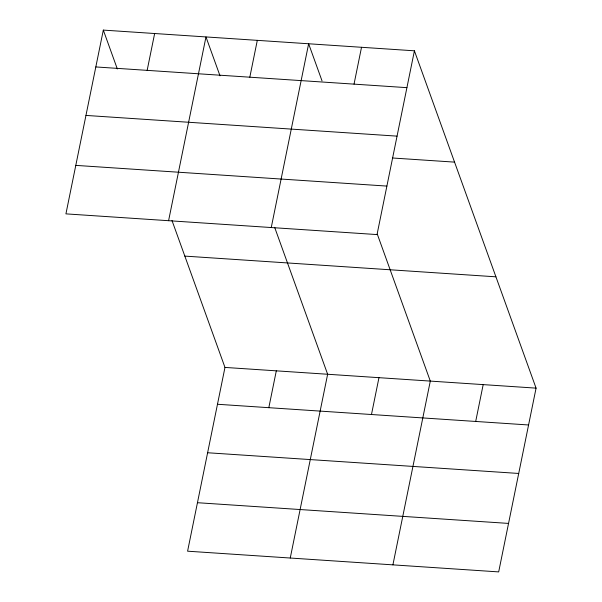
<?xml version="1.0" encoding="UTF-8"?>
<svg xmlns="http://www.w3.org/2000/svg" width="602" height="602" viewBox="0 0 602 602"><rect width="100%" height="100%" fill="white"/><g stroke="black" fill="none" stroke-linecap="round" stroke-linejoin="round"><path stroke-width="0.9" d="M103.318 30.1L65.927 213.868L377.025 234.577L414.409 50.809L103.318 30.1L117.337 68.974M147.151 70.359L154.646 33.516M168.59 220.701L205.974 36.933L220.001 75.807M249.815 77.191L257.31 40.349M171.984 220.482L224.975 367.423L187.591 551.191L498.682 571.9L536.073 388.132L414.409 50.809M271.254 227.533L308.638 43.765L322.025 80.871M268.816 407.682L276.31 370.84M354.029 84.129L361.524 47.287M290.254 558.024L327.638 374.256L274.64 227.315M371.472 414.515L378.967 377.672M392.91 564.857L430.302 381.089L377.303 234.148M475.693 421.453L483.188 384.61M95.823 66.942L406.914 87.651M85.958 115.426L397.049 136.135M392.391 157.987L454.555 162.126M75.792 165.384L386.89 186.086M184.829 256.106L495.92 276.815M224.975 367.423L536.073 388.132M217.48 404.266L528.579 424.974M207.615 452.749L518.713 473.458M197.456 502.708L508.547 523.416"/></g></svg>
